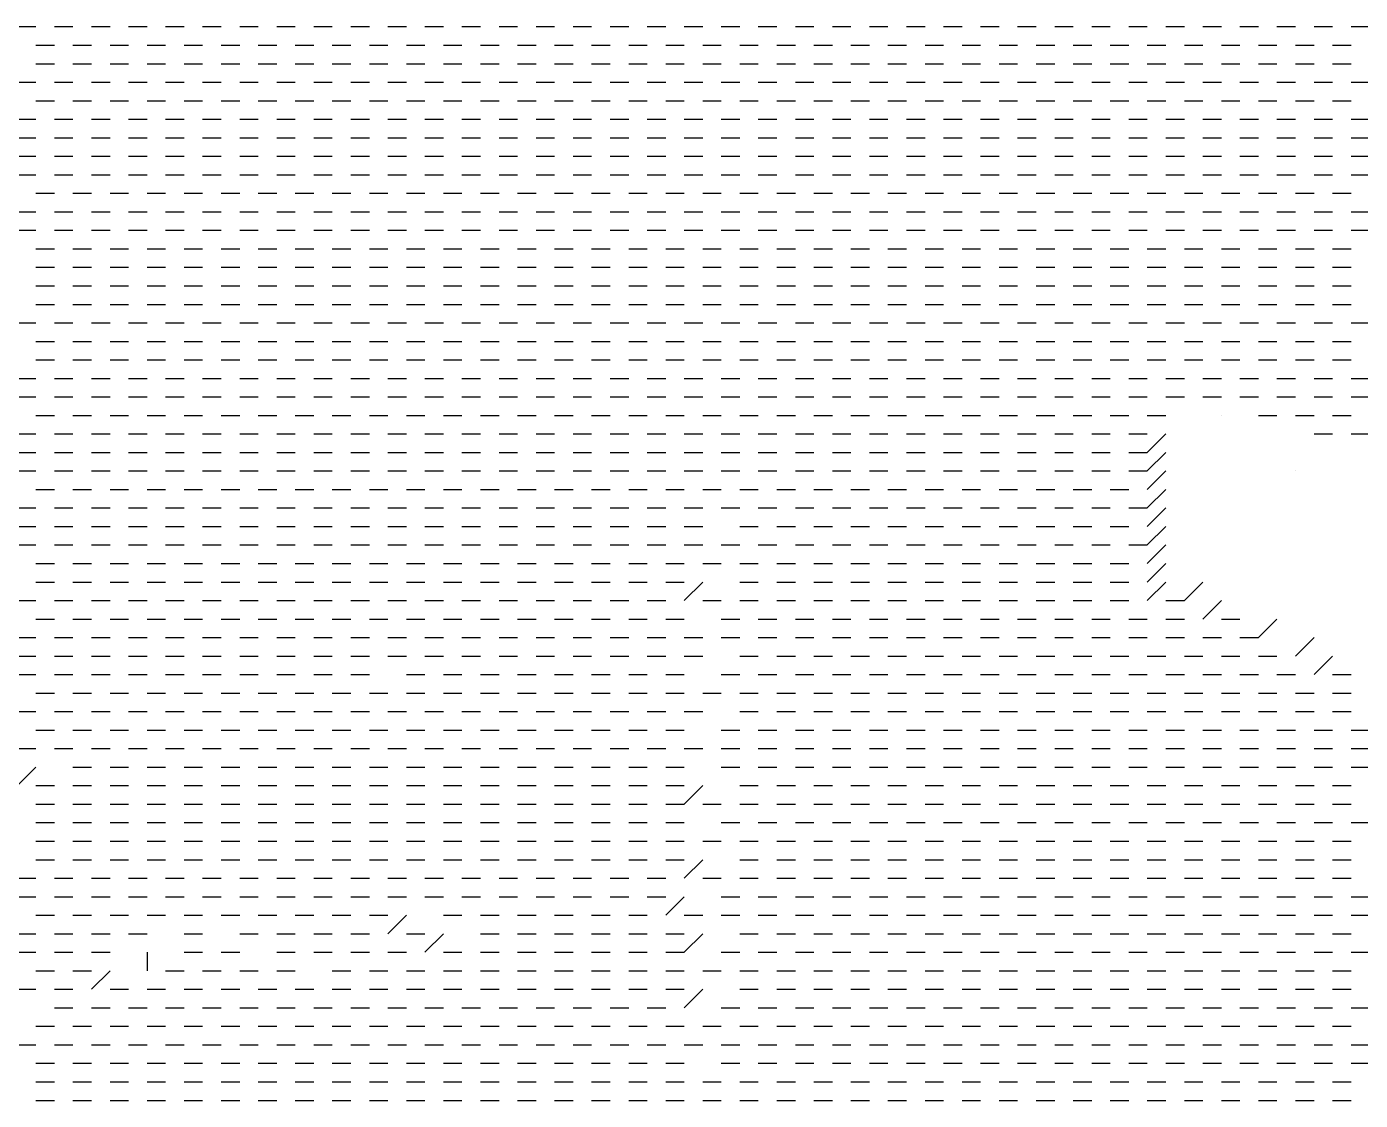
# Model space of a CAD drawing. Header units: metres. Extents: x 66 to 1116, y 3 to 705.
# Drawn here: x 286.5 to 502.5, y 3 to 177 of the extents above; entities that cross this region are included whole.
import ezdxf

# ---------------------------------------------------------------- set-up
doc = ezdxf.new("R2010")
doc.units = ezdxf.units.M

msp = doc.modelspace()

# ---------------------------------------------------------------- linework, layer by layer
at = {"color": 7}
for p, q in [((285, 177), (288, 177)), ((291, 177), (294, 177)), ((297, 177), (300, 177)), ((303, 177), (306, 177)), ((309, 177), (312, 177)), ((315, 177), (318, 177)), ((321, 177), (324, 177)), ((327, 177), (330, 177)), ((333, 177), (336, 177)), ((339, 177), (342, 177)), ((345, 177), (348, 177)), ((351, 177), (354, 177)), ((357, 177), (360, 177)), ((363, 177), (366, 177)), ((369, 177), (372, 177)), ((375, 177), (378, 177)), ((381, 177), (384, 177)), ((387, 177), (390, 177)), ((393, 177), (396, 177)), ((399, 177), (402, 177)), ((405, 177), (408, 177)), ((411, 177), (414, 177)), ((417, 177), (420, 177)), ((423, 177), (426, 177)), ((429, 177), (432, 177)), ((435, 177), (438, 177)), ((441, 177), (444, 177)), ((447, 177), (450, 177)), ((453, 177), (456, 177)), ((459, 177), (462, 177)), ((465, 177), (468, 177)), ((471, 177), (474, 177)), ((477, 177), (480, 177)), ((483, 177), (486, 177)), ((489, 177), (492, 177)), ((495, 177), (498, 177)), ((501, 177), (504, 177)), ((288, 174), (291, 174)), ((294, 174), (297, 174)), ((300, 174), (303, 174)), ((306, 174), (309, 174)), ((312, 174), (315, 174)), ((318, 174), (321, 174)), ((324, 174), (327, 174)), ((330, 174), (333, 174)), ((336, 174), (339, 174)), ((342, 174), (345, 174)), ((348, 174), (351, 174)), ((354, 174), (357, 174)), ((360, 174), (363, 174)), ((366, 174), (369, 174)), ((372, 174), (375, 174)), ((378, 174), (381, 174)), ((384, 174), (387, 174)), ((390, 174), (393, 174)), ((396, 174), (399, 174)), ((402, 174), (405, 174)), ((408, 174), (411, 174)), ((414, 174), (417, 174)), ((420, 174), (423, 174)), ((426, 174), (429, 174)), ((432, 174), (435, 174)), ((438, 174), (441, 174)), ((444, 174), (447, 174)), ((450, 174), (453, 174)), ((456, 174), (459, 174)), ((462, 174), (465, 174)), ((468, 174), (471, 174)), ((474, 174), (477, 174)), ((480, 174), (483, 174)), ((486, 174), (489, 174)), ((492, 174), (495, 174)), ((498, 174), (501, 174)), ((288, 171), (291, 171)), ((294, 171), (297, 171)), ((300, 171), (303, 171)), ((306, 171), (309, 171)), ((312, 171), (315, 171)), ((318, 171), (321, 171)), ((324, 171), (327, 171)), ((330, 171), (333, 171)), ((336, 171), (339, 171)), ((342, 171), (345, 171)), ((348, 171), (351, 171)), ((354, 171), (357, 171)), ((360, 171), (363, 171)), ((366, 171), (369, 171)), ((372, 171), (375, 171)), ((378, 171), (381, 171)), ((384, 171), (387, 171)), ((390, 171), (393, 171)), ((396, 171), (399, 171)), ((402, 171), (405, 171)), ((408, 171), (411, 171)), ((414, 171), (417, 171)), ((420, 171), (423, 171)), ((426, 171), (429, 171)), ((432, 171), (435, 171)), ((438, 171), (441, 171)), ((444, 171), (447, 171)), ((450, 171), (453, 171)), ((456, 171), (459, 171)), ((462, 171), (465, 171)), ((468, 171), (471, 171)), ((474, 171), (477, 171)), ((480, 171), (483, 171)), ((486, 171), (489, 171)), ((492, 171), (495, 171)), ((498, 171), (501, 171)), ((285, 168), (288, 168)), ((291, 168), (294, 168)), ((297, 168), (300, 168)), ((303, 168), (306, 168)), ((309, 168), (312, 168)), ((315, 168), (318, 168)), ((321, 168), (324, 168)), ((327, 168), (330, 168)), ((333, 168), (336, 168)), ((339, 168), (342, 168)), ((345, 168), (348, 168)), ((351, 168), (354, 168)), ((357, 168), (360, 168)), ((363, 168), (366, 168)), ((369, 168), (372, 168)), ((375, 168), (378, 168)), ((381, 168), (384, 168)), ((387, 168), (390, 168)), ((393, 168), (396, 168)), ((399, 168), (402, 168)), ((405, 168), (408, 168)), ((411, 168), (414, 168)), ((417, 168), (420, 168)), ((423, 168), (426, 168)), ((429, 168), (432, 168)), ((435, 168), (438, 168)), ((441, 168), (444, 168)), ((447, 168), (450, 168)), ((453, 168), (456, 168)), ((459, 168), (462, 168)), ((465, 168), (468, 168)), ((471, 168), (474, 168)), ((477, 168), (480, 168)), ((483, 168), (486, 168)), ((489, 168), (492, 168)), ((495, 168), (498, 168)), ((501, 168), (504, 168)), ((288, 165), (291, 165)), ((294, 165), (297, 165)), ((300, 165), (303, 165)), ((306, 165), (309, 165)), ((312, 165), (315, 165)), ((318, 165), (321, 165)), ((324, 165), (327, 165)), ((330, 165), (333, 165)), ((336, 165), (339, 165)), ((342, 165), (345, 165)), ((348, 165), (351, 165)), ((354, 165), (357, 165)), ((360, 165), (363, 165)), ((366, 165), (369, 165)), ((372, 165), (375, 165)), ((378, 165), (381, 165)), ((384, 165), (387, 165)), ((390, 165), (393, 165)), ((396, 165), (399, 165)), ((402, 165), (405, 165)), ((408, 165), (411, 165)), ((414, 165), (417, 165)), ((420, 165), (423, 165)), ((426, 165), (429, 165)), ((432, 165), (435, 165)), ((438, 165), (441, 165)), ((444, 165), (447, 165)), ((450, 165), (453, 165)), ((456, 165), (459, 165)), ((462, 165), (465, 165)), ((468, 165), (471, 165)), ((474, 165), (477, 165)), ((480, 165), (483, 165)), ((486, 165), (489, 165)), ((492, 165), (495, 165)), ((498, 165), (501, 165)), ((285, 162), (288, 162)), ((291, 162), (294, 162)), ((297, 162), (300, 162)), ((303, 162), (306, 162)), ((309, 162), (312, 162)), ((315, 162), (318, 162)), ((321, 162), (324, 162)), ((327, 162), (330, 162)), ((333, 162), (336, 162)), ((339, 162), (342, 162)), ((345, 162), (348, 162)), ((351, 162), (354, 162)), ((357, 162), (360, 162)), ((363, 162), (366, 162)), ((369, 162), (372, 162)), ((375, 162), (378, 162)), ((381, 162), (384, 162)), ((387, 162), (390, 162)), ((393, 162), (396, 162)), ((399, 162), (402, 162)), ((405, 162), (408, 162)), ((411, 162), (414, 162)), ((417, 162), (420, 162)), ((423, 162), (426, 162)), ((429, 162), (432, 162)), ((435, 162), (438, 162)), ((441, 162), (444, 162)), ((447, 162), (450, 162)), ((453, 162), (456, 162)), ((459, 162), (462, 162)), ((465, 162), (468, 162)), ((471, 162), (474, 162)), ((477, 162), (480, 162)), ((483, 162), (486, 162)), ((489, 162), (492, 162)), ((495, 162), (498, 162)), ((501, 162), (504, 162)), ((285, 159), (288, 159)), ((291, 159), (294, 159)), ((297, 159), (300, 159)), ((303, 159), (306, 159)), ((309, 159), (312, 159)), ((315, 159), (318, 159)), ((321, 159), (324, 159)), ((327, 159), (330, 159)), ((333, 159), (336, 159)), ((339, 159), (342, 159)), ((345, 159), (348, 159)), ((351, 159), (354, 159)), ((357, 159), (360, 159)), ((363, 159), (366, 159)), ((369, 159), (372, 159)), ((375, 159), (378, 159)), ((381, 159), (384, 159)), ((387, 159), (390, 159)), ((393, 159), (396, 159)), ((399, 159), (402, 159)), ((405, 159), (408, 159)), ((411, 159), (414, 159)), ((417, 159), (420, 159)), ((423, 159), (426, 159)), ((429, 159), (432, 159)), ((435, 159), (438, 159)), ((441, 159), (444, 159)), ((447, 159), (450, 159)), ((453, 159), (456, 159)), ((459, 159), (462, 159)), ((465, 159), (468, 159)), ((471, 159), (474, 159)), ((477, 159), (480, 159)), ((483, 159), (486, 159)), ((489, 159), (492, 159)), ((495, 159), (498, 159)), ((501, 159), (504, 159)), ((285, 156), (288, 156)), ((291, 156), (294, 156)), ((297, 156), (300, 156)), ((303, 156), (306, 156)), ((309, 156), (312, 156)), ((315, 156), (318, 156)), ((321, 156), (324, 156)), ((327, 156), (330, 156)), ((333, 156), (336, 156)), ((339, 156), (342, 156)), ((345, 156), (348, 156)), ((351, 156), (354, 156)), ((357, 156), (360, 156)), ((363, 156), (366, 156)), ((369, 156), (372, 156)), ((375, 156), (378, 156)), ((381, 156), (384, 156)), ((387, 156), (390, 156)), ((393, 156), (396, 156)), ((399, 156), (402, 156)), ((405, 156), (408, 156)), ((411, 156), (414, 156)), ((417, 156), (420, 156)), ((423, 156), (426, 156)), ((429, 156), (432, 156)), ((435, 156), (438, 156)), ((441, 156), (444, 156)), ((447, 156), (450, 156)), ((453, 156), (456, 156)), ((459, 156), (462, 156)), ((465, 156), (468, 156)), ((471, 156), (474, 156)), ((477, 156), (480, 156)), ((483, 156), (486, 156)), ((489, 156), (492, 156)), ((495, 156), (498, 156)), ((501, 156), (504, 156)), ((285, 153), (288, 153)), ((291, 153), (294, 153)), ((297, 153), (300, 153)), ((303, 153), (306, 153)), ((309, 153), (312, 153)), ((315, 153), (318, 153)), ((321, 153), (324, 153)), ((327, 153), (330, 153)), ((333, 153), (336, 153)), ((339, 153), (342, 153)), ((345, 153), (348, 153)), ((351, 153), (354, 153)), ((357, 153), (360, 153)), ((363, 153), (366, 153)), ((369, 153), (372, 153)), ((375, 153), (378, 153)), ((381, 153), (384, 153)), ((387, 153), (390, 153)), ((393, 153), (396, 153)), ((399, 153), (402, 153)), ((405, 153), (408, 153)), ((411, 153), (414, 153)), ((417, 153), (420, 153)), ((423, 153), (426, 153)), ((429, 153), (432, 153)), ((435, 153), (438, 153)), ((441, 153), (444, 153)), ((447, 153), (450, 153)), ((453, 153), (456, 153)), ((459, 153), (462, 153)), ((465, 153), (468, 153)), ((471, 153), (474, 153)), ((477, 153), (480, 153)), ((483, 153), (486, 153)), ((489, 153), (492, 153)), ((495, 153), (498, 153)), ((501, 153), (504, 153)), ((288, 150), (291, 150)), ((294, 150), (297, 150)), ((300, 150), (303, 150)), ((306, 150), (309, 150)), ((312, 150), (315, 150)), ((318, 150), (321, 150)), ((324, 150), (327, 150)), ((330, 150), (333, 150)), ((336, 150), (339, 150)), ((342, 150), (345, 150)), ((348, 150), (351, 150)), ((354, 150), (357, 150)), ((360, 150), (363, 150)), ((366, 150), (369, 150)), ((372, 150), (375, 150)), ((378, 150), (381, 150)), ((384, 150), (387, 150)), ((390, 150), (393, 150)), ((396, 150), (399, 150)), ((402, 150), (405, 150)), ((408, 150), (411, 150)), ((414, 150), (417, 150)), ((420, 150), (423, 150)), ((426, 150), (429, 150)), ((432, 150), (435, 150)), ((438, 150), (441, 150)), ((444, 150), (447, 150)), ((450, 150), (453, 150)), ((456, 150), (459, 150)), ((462, 150), (465, 150)), ((468, 150), (471, 150)), ((474, 150), (477, 150)), ((480, 150), (483, 150)), ((486, 150), (489, 150)), ((492, 150), (495, 150)), ((498, 150), (501, 150)), ((285, 147), (288, 147)), ((291, 147), (294, 147)), ((297, 147), (300, 147)), ((303, 147), (306, 147)), ((309, 147), (312, 147)), ((315, 147), (318, 147)), ((321, 147), (324, 147)), ((327, 147), (330, 147)), ((333, 147), (336, 147)), ((339, 147), (342, 147)), ((345, 147), (348, 147)), ((351, 147), (354, 147)), ((357, 147), (360, 147)), ((363, 147), (366, 147)), ((369, 147), (372, 147)), ((375, 147), (378, 147)), ((381, 147), (384, 147)), ((387, 147), (390, 147)), ((393, 147), (396, 147)), ((399, 147), (402, 147)), ((405, 147), (408, 147)), ((411, 147), (414, 147)), ((417, 147), (420, 147)), ((423, 147), (426, 147)), ((429, 147), (432, 147)), ((435, 147), (438, 147)), ((441, 147), (444, 147)), ((447, 147), (450, 147)), ((453, 147), (456, 147)), ((459, 147), (462, 147)), ((465, 147), (468, 147)), ((471, 147), (474, 147)), ((477, 147), (480, 147)), ((483, 147), (486, 147)), ((489, 147), (492, 147)), ((495, 147), (498, 147)), ((501, 147), (504, 147)), ((285, 144), (288, 144)), ((291, 144), (294, 144)), ((297, 144), (300, 144)), ((303, 144), (306, 144)), ((309, 144), (312, 144)), ((315, 144), (318, 144)), ((321, 144), (324, 144)), ((327, 144), (330, 144)), ((333, 144), (336, 144)), ((339, 144), (342, 144)), ((345, 144), (348, 144)), ((351, 144), (354, 144)), ((357, 144), (360, 144)), ((363, 144), (366, 144)), ((369, 144), (372, 144)), ((375, 144), (378, 144)), ((381, 144), (384, 144)), ((387, 144), (390, 144)), ((393, 144), (396, 144)), ((399, 144), (402, 144)), ((405, 144), (408, 144)), ((411, 144), (414, 144)), ((417, 144), (420, 144)), ((423, 144), (426, 144)), ((429, 144), (432, 144)), ((435, 144), (438, 144)), ((441, 144), (444, 144)), ((447, 144), (450, 144)), ((453, 144), (456, 144)), ((459, 144), (462, 144)), ((465, 144), (468, 144)), ((471, 144), (474, 144)), ((477, 144), (480, 144)), ((483, 144), (486, 144)), ((489, 144), (492, 144)), ((495, 144), (498, 144)), ((501, 144), (504, 144)), ((288, 141), (291, 141)), ((294, 141), (297, 141)), ((300, 141), (303, 141)), ((306, 141), (309, 141)), ((312, 141), (315, 141)), ((318, 141), (321, 141)), ((324, 141), (327, 141)), ((330, 141), (333, 141)), ((336, 141), (339, 141)), ((342, 141), (345, 141)), ((348, 141), (351, 141)), ((354, 141), (357, 141)), ((360, 141), (363, 141)), ((366, 141), (369, 141)), ((372, 141), (375, 141)), ((378, 141), (381, 141)), ((384, 141), (387, 141)), ((390, 141), (393, 141)), ((396, 141), (399, 141)), ((402, 141), (405, 141)), ((408, 141), (411, 141)), ((414, 141), (417, 141)), ((420, 141), (423, 141)), ((426, 141), (429, 141)), ((432, 141), (435, 141)), ((438, 141), (441, 141)), ((444, 141), (447, 141)), ((450, 141), (453, 141)), ((456, 141), (459, 141)), ((462, 141), (465, 141)), ((468, 141), (471, 141)), ((474, 141), (477, 141)), ((480, 141), (483, 141)), ((486, 141), (489, 141)), ((492, 141), (495, 141)), ((498, 141), (501, 141)), ((288, 138), (291, 138)), ((294, 138), (297, 138)), ((300, 138), (303, 138)), ((306, 138), (309, 138)), ((312, 138), (315, 138)), ((318, 138), (321, 138)), ((324, 138), (327, 138)), ((330, 138), (333, 138)), ((336, 138), (339, 138)), ((342, 138), (345, 138)), ((348, 138), (351, 138)), ((354, 138), (357, 138)), ((360, 138), (363, 138)), ((366, 138), (369, 138)), ((372, 138), (375, 138)), ((378, 138), (381, 138)), ((384, 138), (387, 138)), ((390, 138), (393, 138)), ((396, 138), (399, 138)), ((402, 138), (405, 138)), ((408, 138), (411, 138)), ((414, 138), (417, 138)), ((420, 138), (423, 138)), ((426, 138), (429, 138)), ((432, 138), (435, 138)), ((438, 138), (441, 138)), ((444, 138), (447, 138)), ((450, 138), (453, 138)), ((456, 138), (459, 138)), ((462, 138), (465, 138)), ((468, 138), (471, 138)), ((474, 138), (477, 138)), ((480, 138), (483, 138)), ((486, 138), (489, 138)), ((492, 138), (495, 138)), ((498, 138), (501, 138)), ((288, 135), (291, 135)), ((294, 135), (297, 135)), ((300, 135), (303, 135)), ((306, 135), (309, 135)), ((312, 135), (315, 135)), ((318, 135), (321, 135)), ((324, 135), (327, 135)), ((330, 135), (333, 135)), ((336, 135), (339, 135)), ((342, 135), (345, 135)), ((348, 135), (351, 135)), ((354, 135), (357, 135)), ((360, 135), (363, 135)), ((366, 135), (369, 135)), ((372, 135), (375, 135)), ((378, 135), (381, 135)), ((384, 135), (387, 135)), ((390, 135), (393, 135)), ((396, 135), (399, 135)), ((402, 135), (405, 135)), ((408, 135), (411, 135)), ((414, 135), (417, 135)), ((420, 135), (423, 135)), ((426, 135), (429, 135)), ((432, 135), (435, 135)), ((438, 135), (441, 135)), ((444, 135), (447, 135)), ((450, 135), (453, 135)), ((456, 135), (459, 135)), ((462, 135), (465, 135)), ((468, 135), (471, 135)), ((474, 135), (477, 135)), ((480, 135), (483, 135)), ((486, 135), (489, 135)), ((492, 135), (495, 135)), ((498, 135), (501, 135)), ((288, 132), (291, 132)), ((294, 132), (297, 132)), ((300, 132), (303, 132)), ((306, 132), (309, 132)), ((312, 132), (315, 132)), ((318, 132), (321, 132)), ((324, 132), (327, 132)), ((330, 132), (333, 132)), ((336, 132), (339, 132)), ((342, 132), (345, 132)), ((348, 132), (351, 132)), ((354, 132), (357, 132)), ((360, 132), (363, 132)), ((366, 132), (369, 132)), ((372, 132), (375, 132)), ((378, 132), (381, 132)), ((384, 132), (387, 132)), ((390, 132), (393, 132)), ((396, 132), (399, 132)), ((402, 132), (405, 132)), ((408, 132), (411, 132)), ((414, 132), (417, 132)), ((420, 132), (423, 132)), ((426, 132), (429, 132)), ((432, 132), (435, 132)), ((438, 132), (441, 132)), ((444, 132), (447, 132)), ((450, 132), (453, 132)), ((456, 132), (459, 132)), ((462, 132), (465, 132)), ((468, 132), (471, 132)), ((474, 132), (477, 132)), ((480, 132), (483, 132)), ((486, 132), (489, 132)), ((492, 132), (495, 132)), ((498, 132), (501, 132)), ((285, 129), (288, 129)), ((291, 129), (294, 129)), ((297, 129), (300, 129)), ((303, 129), (306, 129)), ((309, 129), (312, 129)), ((315, 129), (318, 129)), ((321, 129), (324, 129)), ((327, 129), (330, 129)), ((333, 129), (336, 129)), ((339, 129), (342, 129)), ((345, 129), (348, 129)), ((351, 129), (354, 129)), ((357, 129), (360, 129)), ((363, 129), (366, 129)), ((369, 129), (372, 129)), ((375, 129), (378, 129)), ((381, 129), (384, 129)), ((387, 129), (390, 129)), ((393, 129), (396, 129)), ((399, 129), (402, 129)), ((405, 129), (408, 129)), ((411, 129), (414, 129)), ((417, 129), (420, 129)), ((423, 129), (426, 129)), ((429, 129), (432, 129)), ((435, 129), (438, 129)), ((441, 129), (444, 129)), ((447, 129), (450, 129)), ((453, 129), (456, 129)), ((459, 129), (462, 129)), ((465, 129), (468, 129)), ((471, 129), (474, 129)), ((477, 129), (480, 129)), ((483, 129), (486, 129)), ((489, 129), (492, 129)), ((495, 129), (498, 129)), ((501, 129), (504, 129)), ((288, 126), (291, 126)), ((294, 126), (297, 126)), ((300, 126), (303, 126)), ((306, 126), (309, 126)), ((312, 126), (315, 126)), ((318, 126), (321, 126)), ((324, 126), (327, 126)), ((330, 126), (333, 126)), ((336, 126), (339, 126)), ((342, 126), (345, 126)), ((348, 126), (351, 126)), ((354, 126), (357, 126)), ((360, 126), (363, 126)), ((366, 126), (369, 126)), ((372, 126), (375, 126)), ((378, 126), (381, 126)), ((384, 126), (387, 126)), ((390, 126), (393, 126)), ((396, 126), (399, 126)), ((402, 126), (405, 126)), ((408, 126), (411, 126)), ((414, 126), (417, 126)), ((420, 126), (423, 126)), ((426, 126), (429, 126)), ((432, 126), (435, 126)), ((438, 126), (441, 126)), ((444, 126), (447, 126)), ((450, 126), (453, 126)), ((456, 126), (459, 126)), ((462, 126), (465, 126)), ((468, 126), (471, 126)), ((474, 126), (477, 126)), ((480, 126), (483, 126)), ((486, 126), (489, 126)), ((492, 126), (495, 126)), ((498, 126), (501, 126)), ((288, 123), (291, 123)), ((294, 123), (297, 123)), ((300, 123), (303, 123)), ((306, 123), (309, 123)), ((312, 123), (315, 123)), ((318, 123), (321, 123)), ((324, 123), (327, 123)), ((330, 123), (333, 123)), ((336, 123), (339, 123)), ((342, 123), (345, 123)), ((348, 123), (351, 123)), ((354, 123), (357, 123)), ((360, 123), (363, 123)), ((366, 123), (369, 123)), ((372, 123), (375, 123)), ((378, 123), (381, 123)), ((384, 123), (387, 123)), ((390, 123), (393, 123)), ((396, 123), (399, 123)), ((402, 123), (405, 123)), ((408, 123), (411, 123)), ((414, 123), (417, 123)), ((420, 123), (423, 123)), ((426, 123), (429, 123)), ((432, 123), (435, 123)), ((438, 123), (441, 123)), ((444, 123), (447, 123)), ((450, 123), (453, 123)), ((456, 123), (459, 123)), ((462, 123), (465, 123)), ((468, 123), (471, 123)), ((474, 123), (477, 123)), ((480, 123), (483, 123)), ((486, 123), (489, 123)), ((492, 123), (495, 123)), ((498, 123), (501, 123)), ((285, 120), (288, 120)), ((291, 120), (294, 120)), ((297, 120), (300, 120)), ((303, 120), (306, 120)), ((309, 120), (312, 120)), ((315, 120), (318, 120)), ((321, 120), (324, 120)), ((327, 120), (330, 120)), ((333, 120), (336, 120)), ((339, 120), (342, 120)), ((345, 120), (348, 120)), ((351, 120), (354, 120)), ((357, 120), (360, 120)), ((363, 120), (366, 120)), ((369, 120), (372, 120)), ((375, 120), (378, 120)), ((381, 120), (384, 120)), ((387, 120), (390, 120)), ((393, 120), (396, 120)), ((399, 120), (402, 120)), ((405, 120), (408, 120)), ((411, 120), (414, 120)), ((417, 120), (420, 120)), ((423, 120), (426, 120)), ((429, 120), (432, 120)), ((435, 120), (438, 120)), ((441, 120), (444, 120)), ((447, 120), (450, 120)), ((453, 120), (456, 120)), ((459, 120), (462, 120)), ((465, 120), (468, 120)), ((471, 120), (474, 120)), ((477, 120), (480, 120)), ((483, 120), (486, 120)), ((489, 120), (492, 120)), ((495, 120), (498, 120)), ((501, 120), (504, 120)), ((285, 117), (288, 117)), ((291, 117), (294, 117)), ((297, 117), (300, 117)), ((303, 117), (306, 117)), ((309, 117), (312, 117)), ((315, 117), (318, 117)), ((321, 117), (324, 117)), ((327, 117), (330, 117)), ((333, 117), (336, 117)), ((339, 117), (342, 117)), ((345, 117), (348, 117)), ((351, 117), (354, 117)), ((357, 117), (360, 117)), ((363, 117), (366, 117)), ((369, 117), (372, 117)), ((375, 117), (378, 117)), ((381, 117), (384, 117)), ((387, 117), (390, 117)), ((393, 117), (396, 117)), ((399, 117), (402, 117)), ((405, 117), (408, 117)), ((411, 117), (414, 117)), ((417, 117), (420, 117)), ((423, 117), (426, 117)), ((429, 117), (432, 117)), ((435, 117), (438, 117)), ((441, 117), (444, 117)), ((447, 117), (450, 117)), ((453, 117), (456, 117)), ((459, 117), (462, 117)), ((465, 117), (468, 117)), ((471, 117), (474, 117)), ((477, 117), (480, 117)), ((483, 117), (486, 117)), ((489, 117), (492, 117)), ((495, 117), (498, 117)), ((501, 117), (504, 117)), ((288, 114), (291, 114)), ((294, 114), (297, 114)), ((300, 114), (303, 114)), ((306, 114), (309, 114)), ((312, 114), (315, 114)), ((318, 114), (321, 114)), ((324, 114), (327, 114)), ((330, 114), (333, 114)), ((336, 114), (339, 114)), ((342, 114), (345, 114)), ((348, 114), (351, 114)), ((354, 114), (357, 114)), ((360, 114), (363, 114)), ((366, 114), (369, 114)), ((372, 114), (375, 114)), ((378, 114), (381, 114)), ((384, 114), (387, 114)), ((390, 114), (393, 114)), ((396, 114), (399, 114)), ((402, 114), (405, 114)), ((408, 114), (411, 114)), ((414, 114), (417, 114)), ((420, 114), (423, 114)), ((426, 114), (429, 114)), ((432, 114), (435, 114)), ((438, 114), (441, 114)), ((444, 114), (447, 114)), ((450, 114), (453, 114)), ((456, 114), (459, 114)), ((462, 114), (465, 114)), ((468, 114), (471, 114)), ((480, 114), (480, 114)), ((486, 114), (489, 114)), ((492, 114), (495, 114)), ((498, 114), (501, 114)), ((285, 111), (288, 111)), ((291, 111), (294, 111)), ((297, 111), (300, 111)), ((303, 111), (306, 111)), ((309, 111), (312, 111)), ((315, 111), (318, 111)), ((321, 111), (324, 111)), ((327, 111), (330, 111)), ((333, 111), (336, 111)), ((339, 111), (342, 111)), ((345, 111), (348, 111)), ((351, 111), (354, 111)), ((357, 111), (360, 111)), ((363, 111), (366, 111)), ((369, 111), (372, 111)), ((375, 111), (378, 111)), ((381, 111), (384, 111)), ((387, 111), (390, 111)), ((393, 111), (396, 111)), ((399, 111), (402, 111)), ((405, 111), (408, 111)), ((411, 111), (414, 111)), ((417, 111), (420, 111)), ((423, 111), (426, 111)), ((429, 111), (432, 111)), ((435, 111), (438, 111)), ((441, 111), (444, 111)), ((447, 111), (450, 111)), ((453, 111), (456, 111)), ((459, 111), (462, 111)), ((465, 111), (468, 111)), ((471, 111), (468, 108)), ((495, 111), (498, 111)), ((501, 111), (504, 111)), ((285, 108), (288, 108)), ((291, 108), (294, 108)), ((297, 108), (300, 108)), ((303, 108), (306, 108)), ((309, 108), (312, 108)), ((315, 108), (318, 108)), ((321, 108), (324, 108)), ((327, 108), (330, 108)), ((333, 108), (336, 108)), ((339, 108), (342, 108)), ((345, 108), (348, 108)), ((351, 108), (354, 108)), ((357, 108), (360, 108)), ((363, 108), (366, 108)), ((369, 108), (372, 108)), ((375, 108), (378, 108)), ((381, 108), (384, 108)), ((387, 108), (390, 108)), ((393, 108), (396, 108)), ((399, 108), (402, 108)), ((405, 108), (408, 108)), ((411, 108), (414, 108)), ((417, 108), (420, 108)), ((423, 108), (426, 108)), ((429, 108), (432, 108)), ((435, 108), (438, 108)), ((441, 108), (444, 108)), ((447, 108), (450, 108)), ((453, 108), (456, 108)), ((459, 108), (462, 108)), ((465, 108), (468, 108)), ((471, 108), (468, 105)), ((285, 105), (288, 105)), ((291, 105), (294, 105)), ((297, 105), (300, 105)), ((303, 105), (306, 105)), ((309, 105), (312, 105)), ((315, 105), (318, 105)), ((321, 105), (324, 105)), ((327, 105), (330, 105)), ((333, 105), (336, 105)), ((339, 105), (342, 105)), ((345, 105), (348, 105)), ((351, 105), (354, 105)), ((357, 105), (360, 105)), ((363, 105), (366, 105)), ((369, 105), (372, 105)), ((375, 105), (378, 105)), ((381, 105), (384, 105)), ((387, 105), (390, 105)), ((393, 105), (396, 105)), ((399, 105), (402, 105)), ((405, 105), (408, 105)), ((411, 105), (414, 105)), ((417, 105), (420, 105)), ((423, 105), (426, 105)), ((429, 105), (432, 105)), ((435, 105), (438, 105)), ((441, 105), (444, 105)), ((447, 105), (450, 105)), ((453, 105), (456, 105)), ((459, 105), (462, 105)), ((465, 105), (468, 105)), ((471, 105), (468, 102)), ((492, 105), (492, 105)), ((288, 102), (291, 102)), ((294, 102), (297, 102)), ((300, 102), (303, 102)), ((306, 102), (309, 102)), ((312, 102), (315, 102)), ((318, 102), (321, 102)), ((324, 102), (327, 102)), ((330, 102), (333, 102)), ((336, 102), (339, 102)), ((342, 102), (345, 102)), ((348, 102), (351, 102)), ((354, 102), (357, 102)), ((360, 102), (363, 102)), ((366, 102), (369, 102)), ((372, 102), (375, 102)), ((378, 102), (381, 102)), ((384, 102), (387, 102)), ((390, 102), (393, 102)), ((396, 102), (399, 102)), ((402, 102), (405, 102)), ((408, 102), (411, 102)), ((414, 102), (417, 102)), ((420, 102), (423, 102)), ((426, 102), (429, 102)), ((432, 102), (435, 102)), ((438, 102), (441, 102)), ((444, 102), (447, 102)), ((450, 102), (453, 102)), ((456, 102), (459, 102)), ((462, 102), (465, 102)), ((471, 102), (468, 99)), ((285, 99), (288, 99)), ((291, 99), (294, 99)), ((297, 99), (300, 99)), ((303, 99), (306, 99)), ((309, 99), (312, 99)), ((315, 99), (318, 99)), ((321, 99), (324, 99)), ((327, 99), (330, 99)), ((333, 99), (336, 99)), ((339, 99), (342, 99)), ((345, 99), (348, 99)), ((351, 99), (354, 99)), ((357, 99), (360, 99)), ((363, 99), (366, 99)), ((369, 99), (372, 99)), ((375, 99), (378, 99)), ((381, 99), (384, 99)), ((387, 99), (390, 99)), ((393, 99), (396, 99)), ((399, 99), (402, 99)), ((405, 99), (408, 99)), ((411, 99), (414, 99)), ((417, 99), (420, 99)), ((423, 99), (426, 99)), ((429, 99), (432, 99)), ((435, 99), (438, 99)), ((441, 99), (444, 99)), ((447, 99), (450, 99)), ((453, 99), (456, 99)), ((459, 99), (462, 99)), ((465, 99), (468, 99)), ((471, 99), (468, 96)), ((285, 96), (288, 96)), ((291, 96), (294, 96)), ((297, 96), (300, 96)), ((303, 96), (306, 96)), ((309, 96), (312, 96)), ((315, 96), (318, 96)), ((321, 96), (324, 96)), ((327, 96), (330, 96)), ((333, 96), (336, 96)), ((339, 96), (342, 96)), ((345, 96), (348, 96)), ((351, 96), (354, 96)), ((357, 96), (360, 96)), ((363, 96), (366, 96)), ((369, 96), (372, 96)), ((375, 96), (378, 96)), ((381, 96), (384, 96)), ((387, 96), (390, 96)), ((393, 96), (396, 96)), ((402, 96), (405, 96)), ((408, 96), (411, 96)), ((414, 96), (417, 96)), ((420, 96), (423, 96)), ((426, 96), (429, 96)), ((432, 96), (435, 96)), ((438, 96), (441, 96)), ((444, 96), (447, 96)), ((450, 96), (453, 96)), ((456, 96), (459, 96)), ((462, 96), (465, 96)), ((471, 96), (468, 93)), ((285, 93), (288, 93)), ((291, 93), (294, 93)), ((297, 93), (300, 93)), ((303, 93), (306, 93)), ((309, 93), (312, 93)), ((315, 93), (318, 93)), ((321, 93), (324, 93)), ((327, 93), (330, 93)), ((333, 93), (336, 93)), ((339, 93), (342, 93)), ((345, 93), (348, 93)), ((351, 93), (354, 93)), ((357, 93), (360, 93)), ((363, 93), (366, 93)), ((369, 93), (372, 93)), ((375, 93), (378, 93)), ((381, 93), (384, 93)), ((387, 93), (390, 93)), ((393, 93), (396, 93)), ((399, 93), (402, 93)), ((405, 93), (408, 93)), ((411, 93), (414, 93)), ((417, 93), (420, 93)), ((423, 93), (426, 93)), ((429, 93), (432, 93)), ((435, 93), (438, 93)), ((441, 93), (444, 93)), ((447, 93), (450, 93)), ((453, 93), (456, 93)), ((459, 93), (462, 93)), ((465, 93), (468, 93)), ((471, 93), (468, 90)), ((288, 90), (291, 90)), ((294, 90), (297, 90)), ((300, 90), (303, 90)), ((306, 90), (309, 90)), ((312, 90), (315, 90)), ((318, 90), (321, 90)), ((324, 90), (327, 90)), ((330, 90), (333, 90)), ((336, 90), (339, 90)), ((342, 90), (345, 90)), ((348, 90), (351, 90)), ((354, 90), (357, 90)), ((360, 90), (363, 90)), ((366, 90), (369, 90)), ((372, 90), (375, 90)), ((378, 90), (381, 90)), ((384, 90), (387, 90)), ((390, 90), (393, 90)), ((396, 90), (399, 90)), ((402, 90), (405, 90)), ((408, 90), (411, 90)), ((414, 90), (417, 90)), ((420, 90), (423, 90)), ((426, 90), (429, 90)), ((432, 90), (435, 90)), ((438, 90), (441, 90)), ((444, 90), (447, 90)), ((450, 90), (453, 90)), ((456, 90), (459, 90)), ((462, 90), (465, 90)), ((471, 90), (468, 87)), ((288, 87), (291, 87)), ((294, 87), (297, 87)), ((300, 87), (303, 87)), ((306, 87), (309, 87)), ((312, 87), (315, 87)), ((318, 87), (321, 87)), ((324, 87), (327, 87)), ((330, 87), (333, 87)), ((336, 87), (339, 87)), ((342, 87), (345, 87)), ((348, 87), (351, 87)), ((354, 87), (357, 87)), ((360, 87), (363, 87)), ((366, 87), (369, 87)), ((372, 87), (375, 87)), ((378, 87), (381, 87)), ((384, 87), (387, 87)), ((390, 87), (393, 87)), ((396, 87), (393, 84)), ((402, 87), (405, 87)), ((408, 87), (411, 87)), ((414, 87), (417, 87)), ((420, 87), (423, 87)), ((426, 87), (429, 87)), ((432, 87), (435, 87)), ((438, 87), (441, 87)), ((444, 87), (447, 87)), ((450, 87), (453, 87)), ((456, 87), (459, 87)), ((462, 87), (465, 87)), ((471, 87), (468, 84)), ((477, 87), (474, 84)), ((285, 84), (288, 84)), ((291, 84), (294, 84)), ((297, 84), (300, 84)), ((303, 84), (306, 84)), ((309, 84), (312, 84)), ((315, 84), (318, 84)), ((321, 84), (324, 84)), ((327, 84), (330, 84)), ((333, 84), (336, 84)), ((339, 84), (342, 84)), ((345, 84), (348, 84)), ((351, 84), (354, 84)), ((357, 84), (360, 84)), ((363, 84), (366, 84)), ((369, 84), (372, 84)), ((375, 84), (378, 84)), ((381, 84), (384, 84)), ((387, 84), (390, 84)), ((396, 84), (399, 84)), ((402, 84), (405, 84)), ((408, 84), (411, 84)), ((414, 84), (417, 84)), ((420, 84), (423, 84)), ((426, 84), (429, 84)), ((432, 84), (435, 84)), ((438, 84), (441, 84)), ((444, 84), (447, 84)), ((450, 84), (453, 84)), ((456, 84), (459, 84)), ((462, 84), (465, 84)), ((471, 84), (474, 84)), ((480, 84), (477, 81)), ((288, 81), (291, 81)), ((294, 81), (297, 81)), ((300, 81), (303, 81)), ((306, 81), (309, 81)), ((312, 81), (315, 81)), ((318, 81), (321, 81)), ((324, 81), (327, 81)), ((330, 81), (333, 81)), ((336, 81), (339, 81)), ((342, 81), (345, 81)), ((348, 81), (351, 81)), ((354, 81), (357, 81)), ((360, 81), (363, 81)), ((366, 81), (369, 81)), ((372, 81), (375, 81)), ((378, 81), (381, 81)), ((384, 81), (387, 81)), ((390, 81), (393, 81)), ((399, 81), (402, 81)), ((405, 81), (408, 81)), ((411, 81), (414, 81)), ((417, 81), (420, 81)), ((423, 81), (426, 81)), ((429, 81), (432, 81)), ((435, 81), (438, 81)), ((441, 81), (444, 81)), ((447, 81), (450, 81)), ((453, 81), (456, 81)), ((459, 81), (462, 81)), ((465, 81), (468, 81)), ((471, 81), (474, 81)), ((480, 81), (483, 81)), ((489, 81), (486, 78)), ((285, 78), (288, 78)), ((291, 78), (294, 78)), ((297, 78), (300, 78)), ((303, 78), (306, 78)), ((309, 78), (312, 78)), ((315, 78), (318, 78)), ((321, 78), (324, 78)), ((327, 78), (330, 78)), ((333, 78), (336, 78)), ((339, 78), (342, 78)), ((345, 78), (348, 78)), ((351, 78), (354, 78)), ((357, 78), (360, 78)), ((363, 78), (366, 78)), ((369, 78), (372, 78)), ((375, 78), (378, 78)), ((381, 78), (384, 78)), ((387, 78), (390, 78)), ((393, 78), (396, 78)), ((399, 78), (402, 78)), ((405, 78), (408, 78)), ((411, 78), (414, 78)), ((417, 78), (420, 78)), ((423, 78), (426, 78)), ((429, 78), (432, 78)), ((435, 78), (438, 78)), ((441, 78), (444, 78)), ((447, 78), (450, 78)), ((453, 78), (456, 78)), ((459, 78), (462, 78)), ((465, 78), (468, 78)), ((471, 78), (474, 78)), ((477, 78), (480, 78)), ((483, 78), (486, 78)), ((495, 78), (492, 75)), ((285, 75), (288, 75)), ((291, 75), (294, 75)), ((297, 75), (300, 75)), ((303, 75), (306, 75)), ((309, 75), (312, 75)), ((315, 75), (318, 75)), ((321, 75), (324, 75)), ((327, 75), (330, 75)), ((333, 75), (336, 75)), ((339, 75), (342, 75)), ((345, 75), (348, 75)), ((351, 75), (354, 75)), ((357, 75), (360, 75)), ((363, 75), (366, 75)), ((369, 75), (372, 75)), ((375, 75), (378, 75)), ((381, 75), (384, 75)), ((387, 75), (390, 75)), ((393, 75), (396, 75)), ((402, 75), (405, 75)), ((408, 75), (411, 75)), ((414, 75), (417, 75)), ((420, 75), (423, 75)), ((426, 75), (429, 75)), ((432, 75), (435, 75)), ((438, 75), (441, 75)), ((444, 75), (447, 75)), ((450, 75), (453, 75)), ((456, 75), (459, 75)), ((462, 75), (465, 75)), ((468, 75), (471, 75)), ((474, 75), (477, 75)), ((480, 75), (483, 75)), ((486, 75), (489, 75)), ((498, 75), (495, 72)), ((285, 72), (288, 72)), ((291, 72), (294, 72)), ((297, 72), (300, 72)), ((303, 72), (306, 72)), ((309, 72), (312, 72)), ((315, 72), (318, 72)), ((321, 72), (324, 72)), ((327, 72), (330, 72)), ((333, 72), (336, 72)), ((339, 72), (342, 72)), ((348, 72), (351, 72)), ((354, 72), (357, 72)), ((360, 72), (363, 72)), ((366, 72), (369, 72)), ((372, 72), (375, 72)), ((378, 72), (381, 72)), ((384, 72), (387, 72)), ((390, 72), (393, 72)), ((399, 72), (402, 72)), ((405, 72), (408, 72)), ((411, 72), (414, 72)), ((417, 72), (420, 72)), ((423, 72), (426, 72)), ((429, 72), (432, 72)), ((435, 72), (438, 72)), ((441, 72), (444, 72)), ((447, 72), (450, 72)), ((453, 72), (456, 72)), ((459, 72), (462, 72)), ((465, 72), (468, 72)), ((471, 72), (474, 72)), ((477, 72), (480, 72)), ((483, 72), (486, 72)), ((489, 72), (492, 72)), ((498, 72), (501, 72)), ((288, 69), (291, 69)), ((294, 69), (297, 69)), ((300, 69), (303, 69)), ((306, 69), (309, 69)), ((312, 69), (315, 69)), ((318, 69), (321, 69)), ((324, 69), (327, 69)), ((330, 69), (333, 69)), ((336, 69), (339, 69)), ((342, 69), (345, 69)), ((348, 69), (351, 69)), ((354, 69), (357, 69)), ((360, 69), (363, 69)), ((366, 69), (369, 69)), ((372, 69), (375, 69)), ((378, 69), (381, 69)), ((384, 69), (387, 69)), ((390, 69), (393, 69)), ((396, 69), (399, 69)), ((402, 69), (405, 69)), ((408, 69), (411, 69)), ((414, 69), (417, 69)), ((420, 69), (423, 69)), ((426, 69), (429, 69)), ((432, 69), (435, 69)), ((438, 69), (441, 69)), ((444, 69), (447, 69)), ((450, 69), (453, 69)), ((456, 69), (459, 69)), ((462, 69), (465, 69)), ((468, 69), (471, 69)), ((474, 69), (477, 69)), ((480, 69), (483, 69)), ((486, 69), (489, 69)), ((492, 69), (495, 69)), ((498, 69), (501, 69)), ((285, 66), (288, 66)), ((291, 66), (294, 66)), ((297, 66), (300, 66)), ((303, 66), (306, 66)), ((309, 66), (312, 66)), ((315, 66), (318, 66)), ((321, 66), (324, 66)), ((327, 66), (330, 66)), ((333, 66), (336, 66)), ((339, 66), (342, 66)), ((345, 66), (348, 66)), ((351, 66), (354, 66)), ((357, 66), (360, 66)), ((363, 66), (366, 66)), ((369, 66), (372, 66)), ((375, 66), (378, 66)), ((381, 66), (384, 66)), ((387, 66), (390, 66)), ((393, 66), (396, 66)), ((402, 66), (405, 66)), ((408, 66), (411, 66)), ((414, 66), (417, 66)), ((420, 66), (423, 66)), ((426, 66), (429, 66)), ((432, 66), (435, 66)), ((438, 66), (441, 66)), ((444, 66), (447, 66)), ((450, 66), (453, 66)), ((456, 66), (459, 66)), ((462, 66), (465, 66)), ((468, 66), (471, 66)), ((474, 66), (477, 66)), ((480, 66), (483, 66)), ((486, 66), (489, 66)), ((492, 66), (495, 66)), ((498, 66), (501, 66)), ((288, 63), (291, 63)), ((294, 63), (297, 63)), ((300, 63), (303, 63)), ((306, 63), (309, 63)), ((312, 63), (315, 63)), ((318, 63), (321, 63)), ((324, 63), (327, 63)), ((330, 63), (333, 63)), ((336, 63), (339, 63)), ((342, 63), (345, 63)), ((348, 63), (351, 63)), ((354, 63), (357, 63)), ((360, 63), (363, 63)), ((366, 63), (369, 63)), ((372, 63), (375, 63)), ((378, 63), (381, 63)), ((384, 63), (387, 63)), ((390, 63), (393, 63)), ((399, 63), (402, 63)), ((405, 63), (408, 63)), ((411, 63), (414, 63)), ((417, 63), (420, 63)), ((423, 63), (426, 63)), ((429, 63), (432, 63)), ((435, 63), (438, 63)), ((441, 63), (444, 63)), ((447, 63), (450, 63)), ((453, 63), (456, 63)), ((459, 63), (462, 63)), ((465, 63), (468, 63)), ((471, 63), (474, 63)), ((477, 63), (480, 63)), ((483, 63), (486, 63)), ((489, 63), (492, 63)), ((495, 63), (498, 63)), ((501, 63), (504, 63)), ((285, 60), (288, 60)), ((291, 60), (294, 60)), ((297, 60), (300, 60)), ((303, 60), (306, 60)), ((309, 60), (312, 60)), ((315, 60), (318, 60)), ((321, 60), (324, 60)), ((327, 60), (330, 60)), ((333, 60), (336, 60)), ((339, 60), (342, 60)), ((345, 60), (348, 60)), ((351, 60), (354, 60)), ((357, 60), (360, 60)), ((363, 60), (366, 60)), ((369, 60), (372, 60)), ((375, 60), (378, 60)), ((381, 60), (384, 60)), ((387, 60), (390, 60)), ((393, 60), (396, 60)), ((399, 60), (402, 60)), ((405, 60), (408, 60)), ((411, 60), (414, 60)), ((417, 60), (420, 60)), ((423, 60), (426, 60)), ((429, 60), (432, 60)), ((435, 60), (438, 60)), ((441, 60), (444, 60)), ((447, 60), (450, 60)), ((453, 60), (456, 60)), ((459, 60), (462, 60)), ((465, 60), (468, 60)), ((471, 60), (474, 60)), ((477, 60), (480, 60)), ((483, 60), (486, 60)), ((489, 60), (492, 60)), ((495, 60), (498, 60)), ((501, 60), (504, 60)), ((288, 57), (285, 54)), ((294, 57), (297, 57)), ((300, 57), (303, 57)), ((306, 57), (309, 57)), ((312, 57), (315, 57)), ((318, 57), (321, 57)), ((324, 57), (327, 57)), ((330, 57), (333, 57)), ((336, 57), (339, 57)), ((342, 57), (345, 57)), ((348, 57), (351, 57)), ((354, 57), (357, 57)), ((360, 57), (363, 57)), ((366, 57), (369, 57)), ((372, 57), (375, 57)), ((378, 57), (381, 57)), ((384, 57), (387, 57)), ((390, 57), (393, 57)), ((399, 57), (402, 57)), ((405, 57), (408, 57)), ((411, 57), (414, 57)), ((417, 57), (420, 57)), ((423, 57), (426, 57)), ((429, 57), (432, 57)), ((435, 57), (438, 57)), ((441, 57), (444, 57)), ((447, 57), (450, 57)), ((453, 57), (456, 57)), ((459, 57), (462, 57)), ((465, 57), (468, 57)), ((471, 57), (474, 57)), ((477, 57), (480, 57)), ((483, 57), (486, 57)), ((489, 57), (492, 57)), ((495, 57), (498, 57)), ((501, 57), (504, 57)), ((288, 54), (291, 54)), ((294, 54), (297, 54)), ((300, 54), (303, 54)), ((306, 54), (309, 54)), ((312, 54), (315, 54)), ((318, 54), (321, 54)), ((324, 54), (327, 54)), ((330, 54), (333, 54)), ((336, 54), (339, 54)), ((342, 54), (345, 54)), ((348, 54), (351, 54)), ((354, 54), (357, 54)), ((360, 54), (363, 54)), ((366, 54), (369, 54)), ((372, 54), (375, 54)), ((378, 54), (381, 54)), ((384, 54), (387, 54)), ((390, 54), (393, 54)), ((396, 54), (393, 51)), ((402, 54), (405, 54)), ((408, 54), (411, 54)), ((414, 54), (417, 54)), ((420, 54), (423, 54)), ((426, 54), (429, 54)), ((432, 54), (435, 54)), ((438, 54), (441, 54)), ((444, 54), (447, 54)), ((450, 54), (453, 54)), ((456, 54), (459, 54)), ((462, 54), (465, 54)), ((468, 54), (471, 54)), ((474, 54), (477, 54)), ((480, 54), (483, 54)), ((486, 54), (489, 54)), ((492, 54), (495, 54)), ((498, 54), (501, 54)), ((288, 51), (291, 51)), ((294, 51), (297, 51)), ((300, 51), (303, 51)), ((306, 51), (309, 51)), ((312, 51), (315, 51)), ((318, 51), (321, 51)), ((324, 51), (327, 51)), ((330, 51), (333, 51)), ((336, 51), (339, 51)), ((342, 51), (345, 51)), ((348, 51), (351, 51)), ((354, 51), (357, 51)), ((360, 51), (363, 51)), ((366, 51), (369, 51)), ((372, 51), (375, 51)), ((378, 51), (381, 51)), ((384, 51), (387, 51)), ((390, 51), (393, 51)), ((396, 51), (399, 51)), ((402, 51), (405, 51)), ((408, 51), (411, 51)), ((414, 51), (417, 51)), ((420, 51), (423, 51)), ((426, 51), (429, 51)), ((432, 51), (435, 51)), ((438, 51), (441, 51)), ((444, 51), (447, 51)), ((450, 51), (453, 51)), ((456, 51), (459, 51)), ((462, 51), (465, 51)), ((468, 51), (471, 51)), ((474, 51), (477, 51)), ((480, 51), (483, 51)), ((486, 51), (489, 51)), ((492, 51), (495, 51)), ((498, 51), (501, 51)), ((288, 48), (291, 48)), ((294, 48), (297, 48)), ((300, 48), (303, 48)), ((306, 48), (309, 48)), ((312, 48), (315, 48)), ((318, 48), (321, 48)), ((324, 48), (327, 48)), ((330, 48), (333, 48)), ((336, 48), (339, 48)), ((342, 48), (345, 48)), ((348, 48), (351, 48)), ((354, 48), (357, 48)), ((360, 48), (363, 48)), ((366, 48), (369, 48)), ((372, 48), (375, 48)), ((378, 48), (381, 48)), ((384, 48), (387, 48)), ((390, 48), (393, 48)), ((399, 48), (402, 48)), ((405, 48), (408, 48)), ((411, 48), (414, 48)), ((417, 48), (420, 48)), ((423, 48), (426, 48)), ((429, 48), (432, 48)), ((435, 48), (438, 48)), ((441, 48), (444, 48)), ((447, 48), (450, 48)), ((453, 48), (456, 48)), ((459, 48), (462, 48)), ((465, 48), (468, 48)), ((471, 48), (474, 48)), ((477, 48), (480, 48)), ((483, 48), (486, 48)), ((489, 48), (492, 48)), ((495, 48), (498, 48)), ((501, 48), (504, 48)), ((288, 45), (291, 45)), ((294, 45), (297, 45)), ((300, 45), (303, 45)), ((306, 45), (309, 45)), ((312, 45), (315, 45)), ((318, 45), (321, 45)), ((324, 45), (327, 45)), ((330, 45), (333, 45)), ((336, 45), (339, 45)), ((342, 45), (345, 45)), ((348, 45), (351, 45)), ((354, 45), (357, 45)), ((360, 45), (363, 45)), ((366, 45), (369, 45)), ((372, 45), (375, 45)), ((378, 45), (381, 45)), ((384, 45), (387, 45)), ((390, 45), (393, 45)), ((396, 45), (399, 45)), ((402, 45), (405, 45)), ((408, 45), (411, 45)), ((414, 45), (417, 45)), ((420, 45), (423, 45)), ((426, 45), (429, 45)), ((432, 45), (435, 45)), ((438, 45), (441, 45)), ((444, 45), (447, 45)), ((450, 45), (453, 45)), ((456, 45), (459, 45)), ((462, 45), (465, 45)), ((468, 45), (471, 45)), ((474, 45), (477, 45)), ((480, 45), (483, 45)), ((486, 45), (489, 45)), ((492, 45), (495, 45)), ((498, 45), (501, 45)), ((288, 42), (291, 42)), ((294, 42), (297, 42)), ((300, 42), (303, 42)), ((306, 42), (309, 42)), ((312, 42), (315, 42)), ((318, 42), (321, 42)), ((324, 42), (327, 42)), ((330, 42), (333, 42)), ((336, 42), (339, 42)), ((342, 42), (345, 42)), ((348, 42), (351, 42)), ((354, 42), (357, 42)), ((360, 42), (363, 42)), ((366, 42), (369, 42)), ((372, 42), (375, 42)), ((378, 42), (381, 42)), ((384, 42), (387, 42)), ((390, 42), (393, 42)), ((396, 42), (393, 39)), ((402, 42), (405, 42)), ((408, 42), (411, 42)), ((414, 42), (417, 42)), ((420, 42), (423, 42)), ((426, 42), (429, 42)), ((432, 42), (435, 42)), ((438, 42), (441, 42)), ((444, 42), (447, 42)), ((450, 42), (453, 42)), ((456, 42), (459, 42)), ((462, 42), (465, 42)), ((468, 42), (471, 42)), ((474, 42), (477, 42)), ((480, 42), (483, 42)), ((486, 42), (489, 42)), ((492, 42), (495, 42)), ((498, 42), (501, 42)), ((285, 39), (288, 39)), ((291, 39), (294, 39)), ((297, 39), (300, 39)), ((303, 39), (306, 39)), ((309, 39), (312, 39)), ((315, 39), (318, 39)), ((321, 39), (324, 39)), ((327, 39), (330, 39)), ((333, 39), (336, 39)), ((339, 39), (342, 39)), ((345, 39), (348, 39)), ((351, 39), (354, 39)), ((357, 39), (360, 39)), ((363, 39), (366, 39)), ((369, 39), (372, 39)), ((375, 39), (378, 39)), ((381, 39), (384, 39)), ((387, 39), (390, 39)), ((396, 39), (399, 39)), ((402, 39), (405, 39)), ((408, 39), (411, 39)), ((414, 39), (417, 39)), ((420, 39), (423, 39)), ((426, 39), (429, 39)), ((432, 39), (435, 39)), ((438, 39), (441, 39)), ((444, 39), (447, 39)), ((450, 39), (453, 39)), ((456, 39), (459, 39)), ((462, 39), (465, 39)), ((468, 39), (471, 39)), ((474, 39), (477, 39)), ((480, 39), (483, 39)), ((486, 39), (489, 39)), ((492, 39), (495, 39)), ((498, 39), (501, 39)), ((285, 36), (288, 36)), ((291, 36), (294, 36)), ((297, 36), (300, 36)), ((303, 36), (306, 36)), ((309, 36), (312, 36)), ((315, 36), (318, 36)), ((321, 36), (324, 36)), ((327, 36), (330, 36)), ((333, 36), (336, 36)), ((339, 36), (342, 36)), ((345, 36), (348, 36)), ((351, 36), (354, 36)), ((357, 36), (360, 36)), ((363, 36), (366, 36)), ((369, 36), (372, 36)), ((375, 36), (378, 36)), ((381, 36), (384, 36)), ((387, 36), (390, 36)), ((393, 36), (390, 33)), ((399, 36), (402, 36)), ((405, 36), (408, 36)), ((411, 36), (414, 36)), ((417, 36), (420, 36)), ((423, 36), (426, 36)), ((429, 36), (432, 36)), ((435, 36), (438, 36)), ((441, 36), (444, 36)), ((447, 36), (450, 36)), ((453, 36), (456, 36)), ((459, 36), (462, 36)), ((465, 36), (468, 36)), ((471, 36), (474, 36)), ((477, 36), (480, 36)), ((483, 36), (486, 36)), ((489, 36), (492, 36)), ((495, 36), (498, 36)), ((501, 36), (504, 36)), ((288, 33), (291, 33)), ((294, 33), (297, 33)), ((300, 33), (303, 33)), ((306, 33), (309, 33)), ((312, 33), (315, 33)), ((318, 33), (321, 33)), ((324, 33), (327, 33)), ((330, 33), (333, 33)), ((336, 33), (339, 33)), ((342, 33), (345, 33)), ((348, 33), (345, 30)), ((354, 33), (357, 33)), ((360, 33), (363, 33)), ((366, 33), (369, 33)), ((372, 33), (375, 33)), ((378, 33), (381, 33)), ((384, 33), (387, 33)), ((393, 33), (396, 33)), ((399, 33), (402, 33)), ((405, 33), (408, 33)), ((411, 33), (414, 33)), ((417, 33), (420, 33)), ((423, 33), (426, 33)), ((429, 33), (432, 33)), ((435, 33), (438, 33)), ((441, 33), (444, 33)), ((447, 33), (450, 33)), ((453, 33), (456, 33)), ((459, 33), (462, 33)), ((465, 33), (468, 33)), ((471, 33), (474, 33)), ((477, 33), (480, 33)), ((483, 33), (486, 33)), ((489, 33), (492, 33)), ((495, 33), (498, 33)), ((501, 33), (504, 33)), ((285, 30), (288, 30)), ((291, 30), (294, 30)), ((297, 30), (300, 30)), ((303, 30), (306, 30)), ((312, 30), (315, 30)), ((321, 30), (324, 30)), ((327, 30), (330, 30)), ((333, 30), (336, 30)), ((339, 30), (342, 30)), ((348, 30), (351, 30)), ((354, 30), (351, 27)), ((360, 30), (363, 30)), ((366, 30), (369, 30)), ((372, 30), (375, 30)), ((378, 30), (381, 30)), ((384, 30), (387, 30)), ((390, 30), (393, 30)), ((396, 30), (393, 27)), ((402, 30), (405, 30)), ((408, 30), (411, 30)), ((414, 30), (417, 30)), ((420, 30), (423, 30)), ((426, 30), (429, 30)), ((432, 30), (435, 30)), ((438, 30), (441, 30)), ((444, 30), (447, 30)), ((450, 30), (453, 30)), ((456, 30), (459, 30)), ((462, 30), (465, 30)), ((468, 30), (471, 30)), ((474, 30), (477, 30)), ((480, 30), (483, 30)), ((486, 30), (489, 30)), ((492, 30), (495, 30)), ((498, 30), (501, 30)), ((285, 27), (288, 27)), ((291, 27), (294, 27)), ((297, 27), (300, 27)), ((306, 27), (306, 24)), ((312, 27), (315, 27)), ((318, 27), (321, 27)), ((327, 27), (330, 27)), ((333, 27), (336, 27)), ((339, 27), (342, 27)), ((345, 27), (348, 27)), ((354, 27), (357, 27)), ((360, 27), (363, 27)), ((366, 27), (369, 27)), ((372, 27), (375, 27)), ((378, 27), (381, 27)), ((384, 27), (387, 27)), ((390, 27), (393, 27)), ((399, 27), (402, 27)), ((405, 27), (408, 27)), ((411, 27), (414, 27)), ((417, 27), (420, 27)), ((423, 27), (426, 27)), ((429, 27), (432, 27)), ((435, 27), (438, 27)), ((441, 27), (444, 27)), ((447, 27), (450, 27)), ((453, 27), (456, 27)), ((459, 27), (462, 27)), ((465, 27), (468, 27)), ((471, 27), (474, 27)), ((477, 27), (480, 27)), ((483, 27), (486, 27)), ((489, 27), (492, 27)), ((495, 27), (498, 27)), ((501, 27), (504, 27)), ((288, 24), (291, 24)), ((294, 24), (297, 24)), ((300, 24), (297, 21)), ((309, 24), (312, 24)), ((315, 24), (318, 24)), ((321, 24), (324, 24)), ((327, 24), (330, 24)), ((336, 24), (339, 24)), ((342, 24), (345, 24)), ((348, 24), (351, 24)), ((354, 24), (357, 24)), ((360, 24), (363, 24)), ((366, 24), (369, 24)), ((372, 24), (375, 24)), ((378, 24), (381, 24)), ((384, 24), (387, 24)), ((390, 24), (393, 24)), ((396, 24), (399, 24)), ((402, 24), (405, 24)), ((408, 24), (411, 24)), ((414, 24), (417, 24)), ((420, 24), (423, 24)), ((426, 24), (429, 24)), ((432, 24), (435, 24)), ((438, 24), (441, 24)), ((444, 24), (447, 24)), ((450, 24), (453, 24)), ((456, 24), (459, 24)), ((462, 24), (465, 24)), ((468, 24), (471, 24)), ((474, 24), (477, 24)), ((480, 24), (483, 24)), ((486, 24), (489, 24)), ((492, 24), (495, 24)), ((498, 24), (501, 24)), ((285, 21), (288, 21)), ((291, 21), (294, 21)), ((300, 21), (303, 21)), ((306, 21), (309, 21)), ((312, 21), (315, 21)), ((318, 21), (321, 21)), ((324, 21), (327, 21)), ((330, 21), (333, 21)), ((336, 21), (339, 21)), ((342, 21), (345, 21)), ((348, 21), (351, 21)), ((354, 21), (357, 21)), ((360, 21), (363, 21)), ((366, 21), (369, 21)), ((372, 21), (375, 21)), ((378, 21), (381, 21)), ((384, 21), (387, 21)), ((390, 21), (393, 21)), ((396, 21), (393, 18)), ((402, 21), (405, 21)), ((408, 21), (411, 21)), ((414, 21), (417, 21)), ((420, 21), (423, 21)), ((426, 21), (429, 21)), ((432, 21), (435, 21)), ((438, 21), (441, 21)), ((444, 21), (447, 21)), ((450, 21), (453, 21)), ((456, 21), (459, 21)), ((462, 21), (465, 21)), ((468, 21), (471, 21)), ((474, 21), (477, 21)), ((480, 21), (483, 21)), ((486, 21), (489, 21)), ((492, 21), (495, 21)), ((498, 21), (501, 21)), ((291, 18), (294, 18)), ((297, 18), (300, 18)), ((303, 18), (306, 18)), ((309, 18), (312, 18)), ((315, 18), (318, 18)), ((321, 18), (324, 18)), ((327, 18), (330, 18)), ((333, 18), (336, 18)), ((339, 18), (342, 18)), ((345, 18), (348, 18)), ((351, 18), (354, 18)), ((357, 18), (360, 18)), ((363, 18), (366, 18)), ((369, 18), (372, 18)), ((375, 18), (378, 18)), ((381, 18), (384, 18)), ((387, 18), (390, 18)), ((399, 18), (402, 18)), ((405, 18), (408, 18)), ((411, 18), (414, 18)), ((417, 18), (420, 18)), ((423, 18), (426, 18)), ((429, 18), (432, 18)), ((435, 18), (438, 18)), ((441, 18), (444, 18)), ((447, 18), (450, 18)), ((453, 18), (456, 18)), ((459, 18), (462, 18)), ((465, 18), (468, 18)), ((471, 18), (474, 18)), ((477, 18), (480, 18)), ((483, 18), (486, 18)), ((489, 18), (492, 18)), ((495, 18), (498, 18)), ((501, 18), (504, 18)), ((288, 15), (291, 15)), ((294, 15), (297, 15)), ((300, 15), (303, 15)), ((306, 15), (309, 15)), ((312, 15), (315, 15)), ((318, 15), (321, 15)), ((324, 15), (327, 15)), ((330, 15), (333, 15)), ((336, 15), (339, 15)), ((342, 15), (345, 15)), ((348, 15), (351, 15)), ((354, 15), (357, 15)), ((360, 15), (363, 15)), ((366, 15), (369, 15)), ((372, 15), (375, 15)), ((378, 15), (381, 15)), ((384, 15), (387, 15)), ((390, 15), (393, 15)), ((396, 15), (399, 15)), ((402, 15), (405, 15)), ((408, 15), (411, 15)), ((414, 15), (417, 15)), ((420, 15), (423, 15)), ((426, 15), (429, 15)), ((432, 15), (435, 15)), ((438, 15), (441, 15)), ((444, 15), (447, 15)), ((450, 15), (453, 15)), ((456, 15), (459, 15)), ((462, 15), (465, 15)), ((468, 15), (471, 15)), ((474, 15), (477, 15)), ((480, 15), (483, 15)), ((486, 15), (489, 15)), ((492, 15), (495, 15)), ((498, 15), (501, 15)), ((285, 12), (288, 12)), ((291, 12), (294, 12)), ((297, 12), (300, 12)), ((303, 12), (306, 12)), ((309, 12), (312, 12)), ((315, 12), (318, 12)), ((321, 12), (324, 12)), ((327, 12), (330, 12)), ((333, 12), (336, 12)), ((339, 12), (342, 12)), ((345, 12), (348, 12)), ((351, 12), (354, 12)), ((357, 12), (360, 12)), ((363, 12), (366, 12)), ((369, 12), (372, 12)), ((375, 12), (378, 12)), ((381, 12), (384, 12)), ((387, 12), (390, 12)), ((393, 12), (396, 12)), ((399, 12), (402, 12)), ((405, 12), (408, 12)), ((411, 12), (414, 12)), ((417, 12), (420, 12)), ((423, 12), (426, 12)), ((429, 12), (432, 12)), ((435, 12), (438, 12)), ((441, 12), (444, 12)), ((447, 12), (450, 12)), ((453, 12), (456, 12)), ((459, 12), (462, 12)), ((465, 12), (468, 12)), ((471, 12), (474, 12)), ((477, 12), (480, 12)), ((483, 12), (486, 12)), ((489, 12), (492, 12)), ((495, 12), (498, 12)), ((501, 12), (504, 12)), ((288, 9), (291, 9)), ((294, 9), (297, 9)), ((300, 9), (303, 9)), ((306, 9), (309, 9)), ((312, 9), (315, 9)), ((318, 9), (321, 9)), ((324, 9), (327, 9)), ((330, 9), (333, 9)), ((336, 9), (339, 9)), ((342, 9), (345, 9)), ((348, 9), (351, 9)), ((354, 9), (357, 9)), ((360, 9), (363, 9)), ((366, 9), (369, 9)), ((372, 9), (375, 9)), ((378, 9), (381, 9)), ((384, 9), (387, 9)), ((390, 9), (393, 9)), ((399, 9), (402, 9)), ((405, 9), (408, 9)), ((411, 9), (414, 9)), ((417, 9), (420, 9)), ((423, 9), (426, 9)), ((429, 9), (432, 9)), ((435, 9), (438, 9)), ((441, 9), (444, 9)), ((447, 9), (450, 9)), ((453, 9), (456, 9)), ((459, 9), (462, 9)), ((465, 9), (468, 9)), ((471, 9), (474, 9)), ((477, 9), (480, 9)), ((483, 9), (486, 9)), ((489, 9), (492, 9)), ((495, 9), (498, 9)), ((501, 9), (504, 9)), ((288, 6), (291, 6)), ((294, 6), (297, 6)), ((300, 6), (303, 6)), ((306, 6), (309, 6)), ((312, 6), (315, 6)), ((318, 6), (321, 6)), ((324, 6), (327, 6)), ((330, 6), (333, 6)), ((336, 6), (339, 6)), ((342, 6), (345, 6)), ((348, 6), (351, 6)), ((354, 6), (357, 6)), ((360, 6), (363, 6)), ((366, 6), (369, 6)), ((372, 6), (375, 6)), ((378, 6), (381, 6)), ((384, 6), (387, 6)), ((390, 6), (393, 6)), ((396, 6), (399, 6)), ((402, 6), (405, 6)), ((408, 6), (411, 6)), ((414, 6), (417, 6)), ((420, 6), (423, 6)), ((426, 6), (429, 6)), ((432, 6), (435, 6)), ((438, 6), (441, 6)), ((444, 6), (447, 6)), ((450, 6), (453, 6)), ((456, 6), (459, 6)), ((462, 6), (465, 6)), ((468, 6), (471, 6)), ((474, 6), (477, 6)), ((480, 6), (483, 6)), ((486, 6), (489, 6)), ((492, 6), (495, 6)), ((498, 6), (501, 6)), ((288, 3), (291, 3)), ((294, 3), (297, 3)), ((300, 3), (303, 3)), ((306, 3), (309, 3)), ((312, 3), (315, 3)), ((318, 3), (321, 3)), ((324, 3), (327, 3)), ((330, 3), (333, 3)), ((336, 3), (339, 3)), ((342, 3), (345, 3)), ((348, 3), (351, 3)), ((354, 3), (357, 3)), ((360, 3), (363, 3)), ((366, 3), (369, 3)), ((372, 3), (375, 3)), ((378, 3), (381, 3)), ((384, 3), (387, 3)), ((390, 3), (393, 3)), ((396, 3), (399, 3)), ((402, 3), (405, 3)), ((408, 3), (411, 3)), ((414, 3), (417, 3)), ((420, 3), (423, 3)), ((426, 3), (429, 3)), ((432, 3), (435, 3)), ((438, 3), (441, 3)), ((444, 3), (447, 3)), ((450, 3), (453, 3)), ((456, 3), (459, 3)), ((462, 3), (465, 3)), ((468, 3), (471, 3)), ((474, 3), (477, 3)), ((480, 3), (483, 3)), ((486, 3), (489, 3)), ((492, 3), (495, 3)), ((498, 3), (501, 3))]:
    msp.add_line(p, q, dxfattribs=at)

doc.saveas('drawing.dxf')
